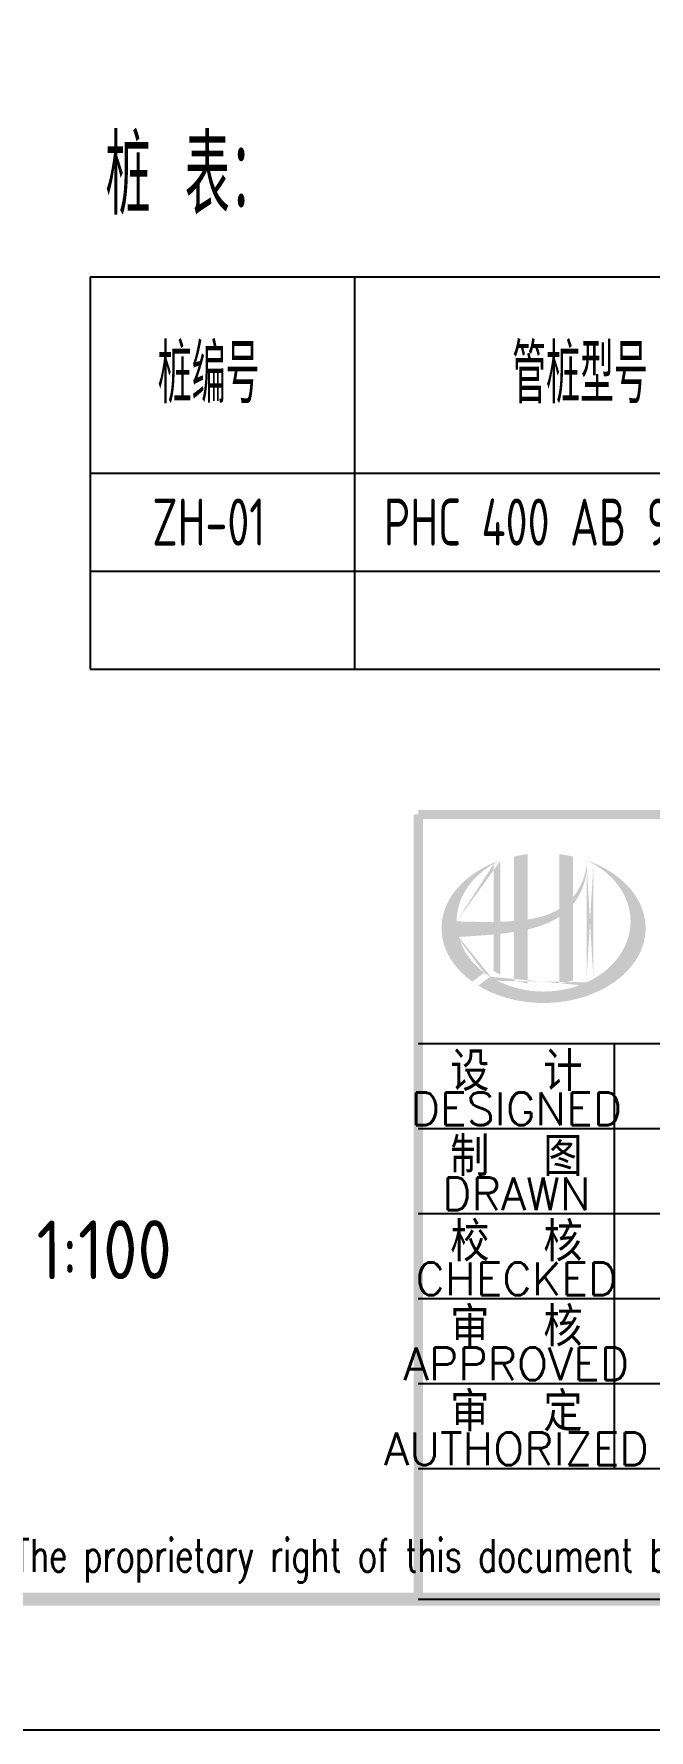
# Model space of a CAD drawing. Header units: millimetres. Extents: x 865490 to 879904, y 39442 to 44891.
# Drawn here: x 867053.4 to 867100.4, y 39448.6 to 39578.3 of the extents above; entities that cross this region are included whole.
import ezdxf
from ezdxf.enums import TextEntityAlignment as Align

# ---------------------------------------------------------------- set-up
doc = ezdxf.new("R2010")
doc.units = ezdxf.units.MM
doc.header["$LTSCALE"] = 1000
doc.header["$MEASUREMENT"] = 0
doc.layers.add('TQ_LIN', color=3, linetype='Continuous')
doc.styles.add('ECEC_TQ', font='txt_l.shx', dxfattribs={"bigfont": 'hztxt_l.shx'})
doc.styles.add('GBHZ', font='gbenor.shx', dxfattribs={"width": 0.9, "bigfont": 'gbcbig.shx'})

msp = doc.modelspace()

# ---------------------------------------------------------------- hatches: boundary and pattern name
h = msp.add_hatch(color=256)
edge = h.paths.add_edge_path()
edge.add_spline(control_points=[(867091.145, 39509.844), (867091.206, 39509.857), (867091.267, 39509.872), (867091.758, 39509.991), (867092.184, 39510.12), (867092.934, 39510.432), (867093.263, 39510.601), (867093.572, 39510.807)], knot_values=[61.629012, 61.629012, 61.629012, 61.629012, 63.3304306, 63.3304306, 75.3536336, 75.3536336, 85.3986489, 85.3986489, 85.3986489, 85.3986489], degree=3, periodic=0)
edge.add_line((867093.572, 39510.807), (867093.572, 39505.705))
edge.add_spline(control_points=[(867093.572, 39505.705), (867093.744, 39505.732), (867093.914, 39505.766), (867094.261, 39505.846), (867094.438, 39505.895), (867094.612, 39505.949)], knot_values=[4.9084564, 4.9084564, 4.9084564, 4.9084564, 4.9928212, 4.9928212, 5.0830337, 5.0830337, 5.0830337, 5.0830337], degree=3, periodic=0)
edge.add_line((867094.612, 39505.949), (867094.612, 39511.764))
edge.add_spline(control_points=[(867094.612, 39511.764), (867094.698, 39511.873), (867094.78, 39511.986), (867095.041, 39512.383), (867095.198, 39512.683), (867095.491, 39513.41), (867095.603, 39513.848), (867095.649, 39514.301), (867095.651, 39514.314), (867095.652, 39514.327)], knot_values=[97.9917441, 97.9917441, 97.9917441, 97.9917441, 101.6421898, 101.6421898, 110.3379755, 110.3379755, 121.9343221, 121.9343221, 122.2706915, 122.2706915, 122.2706915, 122.2706915], degree=3, periodic=0)
edge.add_line((867095.652, 39514.327), (867095.652, 39515.031))
edge.add_spline(control_points=[(867095.652, 39515.031), (867095.651, 39514.955), (867095.648, 39514.878), (867095.642, 39514.801)], knot_values=[126.194075, 126.194075, 126.194075, 126.194075, 128.3967624, 128.3967624, 128.3967624, 128.3967624], degree=3, periodic=0)
edge.add_spline(control_points=[(867095.642, 39514.801), (867095.637, 39514.739), (867095.631, 39514.677), (867095.623, 39514.615)], knot_values=[124.4170495, 124.4170495, 124.4170495, 124.4170495, 126.194075, 126.194075, 126.194075, 126.194075], degree=3, periodic=0)
edge.add_spline(control_points=[(867095.623, 39514.615), (867095.612, 39514.524), (867095.597, 39514.432), (867095.579, 39514.341)], knot_values=[121.8052898, 121.8052898, 121.8052898, 121.8052898, 124.4170495, 124.4170495, 124.4170495, 124.4170495], degree=3, periodic=0)
edge.add_spline(control_points=[(867095.579, 39514.341), (867095.555, 39514.22), (867095.526, 39514.099), (867095.491, 39513.978)], knot_values=[118.3157402, 118.3157402, 118.3157402, 118.3157402, 121.8052898, 121.8052898, 121.8052898, 121.8052898], degree=3, periodic=0)
edge.add_spline(control_points=[(867095.491, 39513.978), (867095.456, 39513.857), (867095.416, 39513.737), (867095.37, 39513.618)], knot_values=[114.7959879, 114.7959879, 114.7959879, 114.7959879, 118.3157402, 118.3157402, 118.3157402, 118.3157402], degree=3, periodic=0)
edge.add_spline(control_points=[(867095.37, 39513.618), (867095.325, 39513.502), (867095.276, 39513.386), (867095.221, 39513.273)], knot_values=[111.3296409, 111.3296409, 111.3296409, 111.3296409, 114.7959879, 114.7959879, 114.7959879, 114.7959879], degree=3, periodic=0)
edge.add_spline(control_points=[(867095.221, 39513.273), (867095.166, 39513.157), (867095.106, 39513.044), (867095.041, 39512.933)], knot_values=[107.7952896, 107.7952896, 107.7952896, 107.7952896, 111.3296409, 111.3296409, 111.3296409, 111.3296409], degree=3, periodic=0)
edge.add_spline(control_points=[(867095.041, 39512.933), (867094.978, 39512.825), (867094.911, 39512.719), (867094.84, 39512.617)], knot_values=[104.3435789, 104.3435789, 104.3435789, 104.3435789, 107.7952896, 107.7952896, 107.7952896, 107.7952896], degree=3, periodic=0)
edge.add_spline(control_points=[(867094.84, 39512.617), (867094.768, 39512.513), (867094.692, 39512.412), (867094.612, 39512.315)], knot_values=[100.8506997, 100.8506997, 100.8506997, 100.8506997, 104.3435789, 104.3435789, 104.3435789, 104.3435789], degree=3, periodic=0)
edge.add_line((867094.612, 39512.315), (867094.612, 39515.408))
edge.add_spline(control_points=[(867094.612, 39515.408), (867094.271, 39515.484), (867093.924, 39515.542), (867093.572, 39515.583)], knot_values=[4.4239994, 4.4239994, 4.4239994, 4.4239994, 4.5587406, 4.5587406, 4.5587406, 4.5587406], degree=3, periodic=0)
edge.add_line((867093.572, 39515.583), (867093.572, 39511.402))
edge.add_spline(control_points=[(867093.572, 39511.402), (867092.852, 39510.957), (867092.01, 39510.724), (867091.145, 39510.594)], knot_values=[63.2462151, 63.2462151, 63.2462151, 63.2462151, 87.6891235, 87.6891235, 87.6891235, 87.6891235], degree=3, periodic=0)
edge.add_line((867091.145, 39510.594), (867091.145, 39515.583))
edge.add_spline(control_points=[(867091.145, 39515.583), (867090.794, 39515.542), (867090.446, 39515.484), (867090.105, 39515.408)], knot_values=[4.8660382, 4.8660382, 4.8660382, 4.8660382, 5.0007773, 5.0007773, 5.0007773, 5.0007773], degree=3, periodic=0)
edge.add_line((867090.105, 39515.408), (867090.105, 39510.48))
edge.add_spline(control_points=[(867090.105, 39510.48), (867090.088, 39510.478), (867089.739, 39510.452), (867089.393, 39510.435), (867089.065, 39510.424)], knot_values=[43.6573559, 43.6573559, 43.6573559, 43.6573559, 44.1342527, 53.4970917, 53.4970917, 53.4970917, 53.4970917], degree=3, periodic=0)
edge.add_line((867089.065, 39510.424), (867089.065, 39515.116))
edge.add_spline(control_points=[(867089.065, 39515.116), (867088.895, 39515.057), (867088.727, 39514.994), (867088.563, 39514.927)], knot_values=[5.1415698, 5.1415698, 5.1415698, 5.1415698, 5.2129208, 5.2129208, 5.2129208, 5.2129208], degree=3, periodic=0)
edge.add_spline(control_points=[(867088.563, 39514.927), (867088.494, 39514.898), (867088.426, 39514.869), (867088.104, 39514.728), (867087.858, 39514.605), (867087.623, 39514.473)], knot_values=[5.2129208, 5.2129208, 5.2129208, 5.2129208, 5.2429596, 5.2429596, 5.3556227, 5.3556227, 5.3556227, 5.3556227], degree=3, periodic=0)
edge.add_spline(control_points=[(867087.623, 39514.473), (867087.475, 39514.389), (867087.33, 39514.302), (867087.19, 39514.211)], knot_values=[5.3556227, 5.3556227, 5.3556227, 5.3556227, 5.4269737, 5.4269737, 5.4269737, 5.4269737], degree=3, periodic=0)
edge.add_spline(control_points=[(867087.19, 39514.211), (867087.116, 39514.163), (867087.043, 39514.114), (867086.908, 39514.019), (867086.846, 39513.973), (867086.785, 39513.927)], knot_values=[5.4269737, 5.4269737, 5.4269737, 5.4269737, 5.4647645, 5.4647645, 5.4983247, 5.4983247, 5.4983247, 5.4983247], degree=3, periodic=0)
edge.add_spline(control_points=[(867086.785, 39513.927), (867086.524, 39513.732), (867086.283, 39513.523), (867086.064, 39513.303)], knot_values=[5.4983247, 5.4983247, 5.4983247, 5.4983247, 5.6410266, 5.6410266, 5.6410266, 5.6410266], degree=3, periodic=0)
edge.add_spline(control_points=[(867086.064, 39513.303), (867085.994, 39513.233), (867085.927, 39513.162), (867085.722, 39512.936), (867085.593, 39512.778), (867085.476, 39512.616)], knot_values=[5.6410266, 5.6410266, 5.6410266, 5.6410266, 5.6865694, 5.6865694, 5.7837285, 5.7837285, 5.7837285, 5.7837285], degree=3, periodic=0)
edge.add_spline(control_points=[(867085.476, 39512.616), (867085.324, 39512.408), (867085.191, 39512.194), (867085.06, 39511.945), (867085.044, 39511.913), (867085.028, 39511.881)], knot_values=[5.7837285, 5.7837285, 5.7837285, 5.7837285, 5.9083744, 5.9083744, 5.9264305, 5.9264305, 5.9264305, 5.9264305], degree=3, periodic=0)
edge.add_spline(control_points=[(867085.028, 39511.881), (867084.903, 39511.63), (867084.803, 39511.374), (867084.728, 39511.114)], knot_values=[5.9264305, 5.9264305, 5.9264305, 5.9264305, 6.0691324, 6.0691324, 6.0691324, 6.0691324], degree=3, periodic=0)
edge.add_spline(control_points=[(867084.728, 39511.114), (867084.696, 39511.003), (867084.668, 39510.892), (867084.614, 39510.63), (867084.592, 39510.48), (867084.577, 39510.329)], knot_values=[6.0691324, 6.0691324, 6.0691324, 6.0691324, 6.1301793, 6.1301793, 6.2118343, 6.2118343, 6.2118343, 6.2118343], degree=3, periodic=0)
edge.add_spline(control_points=[(867084.577, 39510.329), (867084.565, 39510.197), (867084.559, 39510.065), (867084.559, 39509.933)], knot_values=[6.2118343, 6.2118343, 6.2118343, 6.2118343, 6.2831853, 6.2831853, 6.2831853, 6.2831853], degree=3, periodic=0)
edge.add_spline(control_points=[(867084.559, 39509.933), (867084.559, 39509.84), (867084.562, 39509.747), (867084.568, 39509.653)], knot_values=[6.2831853, 6.2831853, 6.2831853, 6.2831853, 6.3336547, 6.3336547, 6.3336547, 6.3336547], degree=3, periodic=0)
edge.add_spline(control_points=[(867084.568, 39509.653), (867084.581, 39509.467), (867084.606, 39509.281), (867084.643, 39509.096)], knot_values=[6.3336547, 6.3336547, 6.3336547, 6.3336547, 6.4345936, 6.4345936, 6.4345936, 6.4345936], degree=3, periodic=0)
edge.add_spline(control_points=[(867084.643, 39509.096), (867084.646, 39509.084), (867084.648, 39509.071), (867084.688, 39508.886), (867084.735, 39508.715), (867084.794, 39508.544)], knot_values=[6.4345936, 6.4345936, 6.4345936, 6.4345936, 6.4412784, 6.4412784, 6.5355325, 6.5355325, 6.5355325, 6.5355325], degree=3, periodic=0)
edge.add_spline(control_points=[(867084.794, 39508.544), (867084.857, 39508.362), (867084.932, 39508.182), (867085.019, 39508.004)], knot_values=[6.5355325, 6.5355325, 6.5355325, 6.5355325, 6.6364714, 6.6364714, 6.6364714, 6.6364714], degree=3, periodic=0)
edge.add_spline(control_points=[(867085.019, 39508.004), (867085.041, 39507.959), (867085.064, 39507.914), (867085.158, 39507.738), (867085.234, 39507.608), (867085.318, 39507.479)], knot_values=[6.6364714, 6.6364714, 6.6364714, 6.6364714, 6.6618943, 6.6618943, 6.7374102, 6.7374102, 6.7374102, 6.7374102], degree=3, periodic=0)
edge.add_spline(control_points=[(867085.318, 39507.479), (867085.43, 39507.307), (867085.554, 39507.139), (867085.689, 39506.976)], knot_values=[6.7374102, 6.7374102, 6.7374102, 6.7374102, 6.8383491, 6.8383491, 6.8383491, 6.8383491], degree=3, periodic=0)
edge.add_spline(control_points=[(867085.689, 39506.976), (867085.748, 39506.904), (867085.81, 39506.833), (867085.955, 39506.674), (867086.04, 39506.586), (867086.129, 39506.499)], knot_values=[6.8383491, 6.8383491, 6.8383491, 6.8383491, 6.8825101, 6.8825101, 6.939288, 6.939288, 6.939288, 6.939288], degree=3, periodic=0)
edge.add_spline(control_points=[(867086.129, 39506.499), (867086.287, 39506.345), (867086.456, 39506.197), (867086.634, 39506.055)], knot_values=[6.939288, 6.939288, 6.939288, 6.939288, 7.0402268, 7.0402268, 7.0402268, 7.0402268], degree=3, periodic=0)
edge.add_spline(control_points=[(867086.634, 39506.055), (867086.724, 39505.984), (867086.816, 39505.915), (867086.91, 39505.847)], knot_values=[7.0402268, 7.0402268, 7.0402268, 7.0402268, 7.0906963, 7.0906963, 7.0906963, 7.0906963], degree=3, periodic=0)
edge.add_line((867086.91, 39505.847), (867087.822, 39506.531))
edge.add_ellipse((867092.359, 39510.453), major_axis=(6.65, 0), ratio=0.8066765, start_angle=192.81901, end_angle=226.98533, ccw=False)
edge.add_spline(control_points=[(867085.874, 39509.263), (867086.115, 39509.278), (867086.355, 39509.292), (867087.242, 39509.348), (867087.89, 39509.391), (867088.545, 39509.454)], knot_values=[11.3982633, 11.3982633, 11.3982633, 11.3982633, 18.4072897, 18.4072897, 37.1809397, 37.1809397, 37.1809397, 37.1809397], degree=3, periodic=0)
edge.add_line((867088.545, 39509.454), (867088.545, 39506.663))
edge.add_spline(control_points=[(867088.545, 39506.663), (867088.581, 39506.641), (867088.617, 39506.619), (867088.786, 39506.517), (867088.924, 39506.441), (867089.065, 39506.37)], knot_values=[4.0499446, 4.0499446, 4.0499446, 4.0499446, 4.0720206, 4.0720206, 4.153257, 4.153257, 4.153257, 4.153257], degree=3, periodic=0)
edge.add_line((867089.065, 39506.37), (867089.065, 39509.509))
edge.add_spline(control_points=[(867089.065, 39509.509), (867089.387, 39509.545), (867089.711, 39509.588), (867090.06, 39509.641), (867090.082, 39509.645), (867090.105, 39509.649)], knot_values=[42.1350086, 42.1350086, 42.1350086, 42.1350086, 51.3072277, 51.3072277, 51.9485742, 51.9485742, 51.9485742, 51.9485742], degree=3, periodic=0)
edge.add_line((867090.105, 39509.649), (867090.105, 39505.949))
edge.add_spline(control_points=[(867090.105, 39505.949), (867090.442, 39505.844), (867090.79, 39505.762), (867091.145, 39505.705)], knot_values=[4.3417397, 4.3417397, 4.3417397, 4.3417397, 4.5163155, 4.5163155, 4.5163155, 4.5163155], degree=3, periodic=0)
edge.add_line((867091.145, 39505.705), (867091.145, 39509.844))
edge = h.paths.add_edge_path(flags=16)
edge.add_ellipse((867092.359, 39510.453), major_axis=(6.65, 0), ratio=0.8066765, start_angle=124.98746, end_angle=179.99898, ccw=False)
edge.add_line((867088.545, 39514.848), (867088.545, 39510.412))
edge.add_spline(control_points=[(867088.545, 39510.412), (867087.592, 39510.399), (867086.652, 39510.43), (867085.708, 39510.453)], knot_values=[11.2737302, 11.2737302, 11.2737302, 11.2737302, 38.6875129, 38.6875129, 38.6875129, 38.6875129], degree=3, periodic=0)
edge = h.paths.add_edge_path()
edge.add_spline(control_points=[(867087.37, 39505.542), (867087.681, 39505.352), (867088.012, 39505.179), (867088.858, 39504.807), (867089.391, 39504.629), (867090.499, 39504.363), (867091.073, 39504.276), (867092.234, 39504.198), (867092.821, 39504.207), (867093.977, 39504.322), (867094.546, 39504.427), (867095.636, 39504.728), (867096.157, 39504.923), (867097.126, 39505.392), (867097.574, 39505.666), (867098.374, 39506.275), (867098.726, 39506.611), (867099.319, 39507.325), (867099.56, 39507.704), (867099.924, 39508.485), (867100.047, 39508.888), (867100.172, 39509.7), (867100.175, 39510.109), (867100.06, 39510.924), (867099.942, 39511.329), (867099.586, 39512.117), (867099.348, 39512.499), (867098.76, 39513.22), (867098.41, 39513.56), (867097.612, 39514.176), (867097.164, 39514.453), (867096.352, 39514.851), (867096.009, 39514.993), (867095.652, 39515.116)], knot_values=[0.8864206, 0.8864206, 0.8864206, 0.8864206, 1.0405566, 1.0405566, 1.2611724, 1.2611724, 1.4817883, 1.4817883, 1.7024042, 1.7024042, 1.9230201, 1.9230201, 2.1436359, 2.1436359, 2.3642518, 2.3642518, 2.5848677, 2.5848677, 2.8054836, 2.8054836, 3.0260994, 3.0260994, 3.2467153, 3.2467153, 3.4685202, 3.4685202, 3.6903251, 3.6903251, 3.9121301, 3.9121301, 4.133935, 4.133935, 4.2832086, 4.2832086, 4.2832086, 4.2832086], degree=3, periodic=0)
edge.add_line((867095.652, 39515.116), (867095.652, 39515.115))
edge.add_spline(control_points=[(867095.652, 39515.114), (867095.652, 39515.086), (867095.652, 39515.059), (867095.652, 39515.031)], knot_values=[128.3967624, 128.3967624, 128.3967624, 128.3967624, 129.1921934, 129.1921934, 129.1921934, 129.1921934], degree=3, periodic=0)
edge.add_line((867095.652, 39515.031), (867095.652, 39505.793))
edge.add_ellipse((867092.359, 39510.453), major_axis=(6.65, 0), ratio=0.8066765, start_angle=232.10542, end_angle=299.68334, ccw=False)
edge.add_line((867088.274, 39506.22), (867087.37, 39505.542))
edge = h.paths.add_edge_path(flags=16)
edge.add_ellipse((867092.359, 39510.453), major_axis=(6.65, 0), ratio=0.8066765, start_angle=304.98746, end_angle=415.01211, ccw=False)
edge.add_line((867096.172, 39506.058), (867096.172, 39514.848))

# ---------------------------------------------------------------- linework, layer by layer
for p, q in [((867057.683, 39559.723), (867255.507, 39559.723)), ((867057.683, 39559.723), (867057.683, 39529.723)), ((867077.912, 39559.723), (867077.912, 39529.723)), ((867057.683, 39544.723), (867255.507, 39544.723)), ((867057.683, 39537.223), (867255.507, 39537.223)), ((867057.683, 39529.723), (867255.507, 39529.723)), ((867057.683, 39529.723), (867255.507, 39529.723)), ((867082.78, 39501.127), (867192.78, 39501.127)), ((867097.78, 39468.627), (867097.78, 39501.127)), ((867082.78, 39494.627), (867137.78, 39494.627)), ((867082.78, 39488.127), (867137.78, 39488.127)), ((867082.78, 39481.627), (867137.78, 39481.627)), ((867082.78, 39475.127), (867137.78, 39475.127)), ((867082.78, 39468.627), (867262.78, 39468.627)), ((867082.78, 39458.627), (867262.78, 39458.627)), ((867272.78, 39448.627), (866431.78, 39448.627))]:
    msp.add_line(p, q)
at = {"color": 0, "const_width": 1}
msp.add_lwpolyline([(867262.78, 39458.627), (866456.78, 39458.627), (866456.78, 40032.627), (867262.78, 40032.627)], close=True, dxfattribs=at)
at = {"const_width": 0.7}
for points in [[(867262.78, 39518.627), (867082.78, 39518.627)], [(867082.78, 39518.627), (867082.78, 39458.627)]]:
    msp.add_lwpolyline(points, dxfattribs=at)

# ---------------------------------------------------------------- texts
at = {"style": 'ECEC_TQ'}
for s, height, p in [('设  计', 3, (867090.28, 39499.127)), ('DESIGNED', 2.5, (867090.28, 39496.127)), ('制  图', 3, (867090.28, 39492.627)), ('DRAWN', 2.5, (867090.28, 39489.627)), ('校  核', 3, (867090.28, 39486.127)), ('CHECKED', 2.5, (867090.28, 39483.127)), ('审  核', 3, (867090.28, 39479.627)), ('APPROVED', 2.5, (867090.28, 39476.627)), ('审  定', 3, (867090.28, 39473.127)), ('AUTHORIZED', 2.5, (867090.28, 39470.127))]:
    msp.add_text(s, height=height, dxfattribs=at).set_placement(p, align=Align.MIDDLE)
at = {"ltscale": 2, "style": 'GBHZ'}
msp.add_text('1:100', height=4.5, rotation=0.20444, dxfattribs=at).set_placement((867053.607, 39483.081))
at = {"style": 'ECEC_TQ', "width": 0.72}
msp.add_text('The proprietary right of this document belongs to Anhui Huadong Chemical And Medical Engineering  Co.,Ltd.  and any replication or transfer to the 3rd. side is forbidden without its permission. ', height=2.5, dxfattribs=at).set_placement((867172.78, 39461.627), align=Align.MIDDLE)
at = {"layer": 'TQ_LIN', "color": 0, "style": 'GBHZ', "width": 0.8}
for s, height, p in [('桩 表：', 6, (867058.859, 39564.477)), ('桩编号', 4.5, (867062.864, 39550.063)), ('管桩型号', 4.5, (867089.96, 39550.063))]:
    msp.add_text(s, height=height, dxfattribs=at).set_placement(p)
at = {"layer": 'TQ_LIN', "color": 6, "style": 'GBHZ', "width": 0.8}
for s, p in [('ZH-01', (867062.446, 39539.18)), ('PHC 400 AB 95-9', (867080.145, 39539.18))]:
    msp.add_text(s, height=3.6, dxfattribs=at).set_placement(p)

doc.saveas('drawing.dxf')
